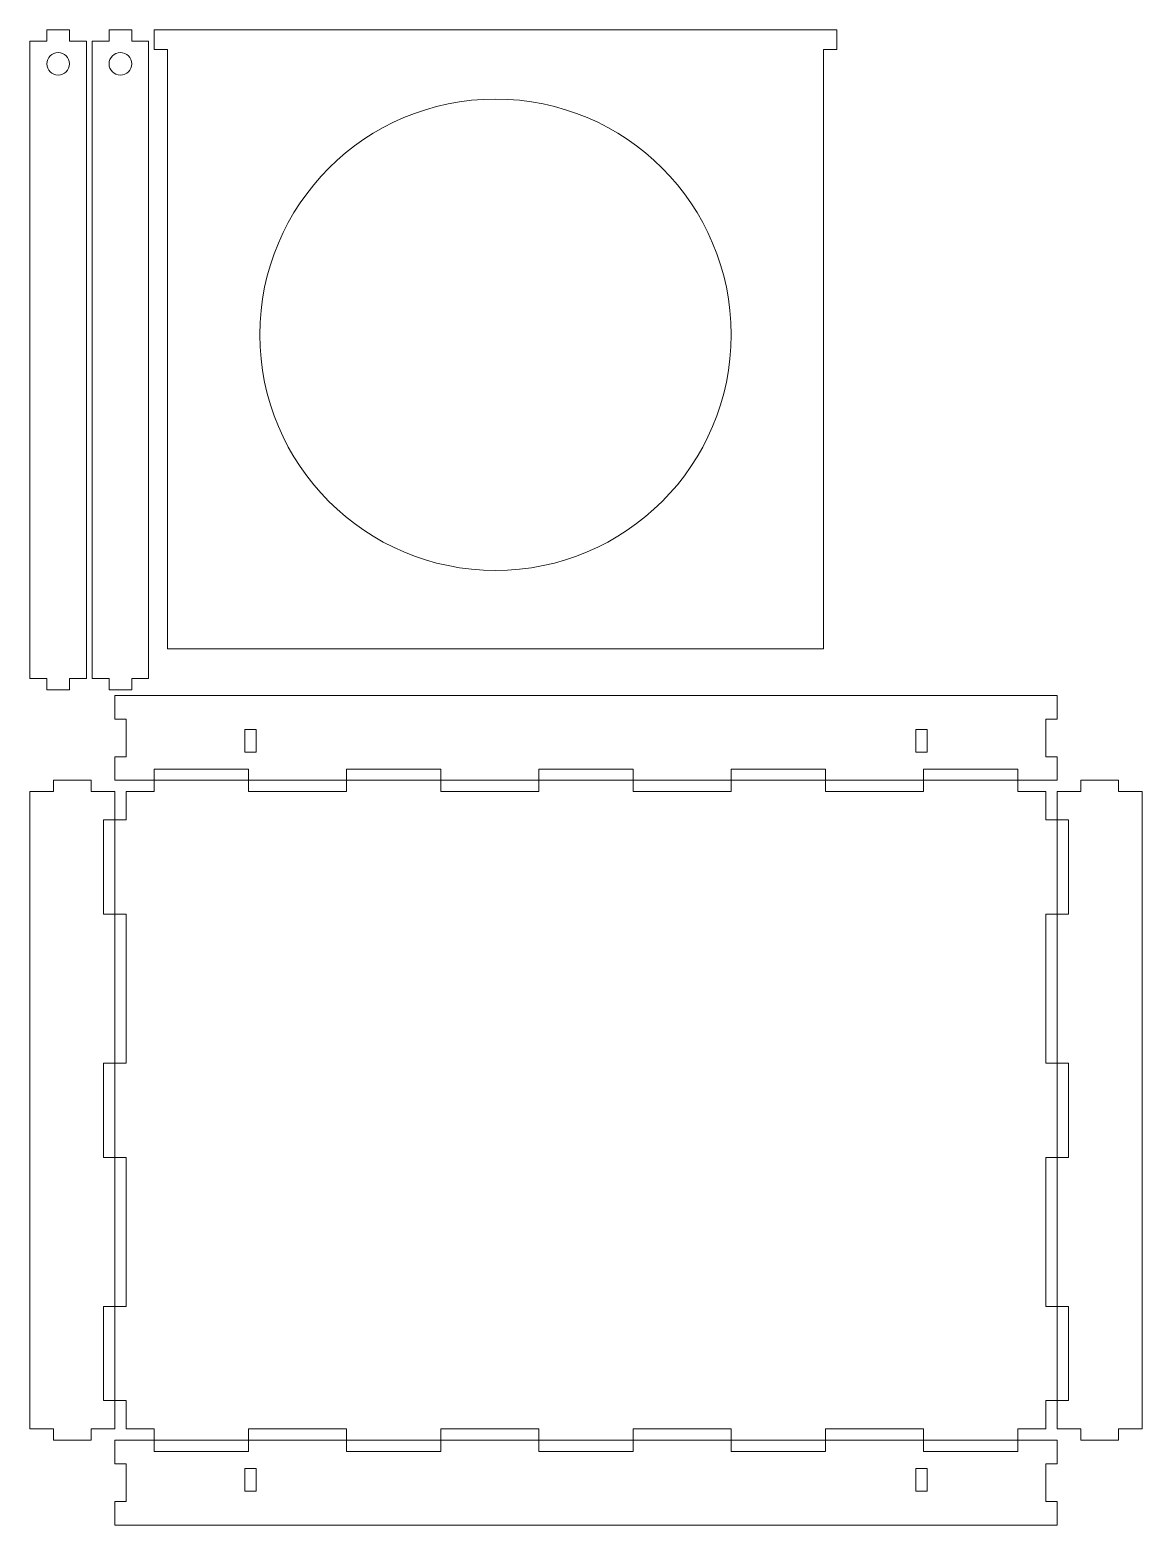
# Model space of a CAD drawing. Header units: millimetres. Extents: x -1241 to 1241, y -556 to 557.
# Drawn here: x 651 to 1241, y -473 to 320 of the extents above; entities that cross this region are included whole.
import ezdxf

# ---------------------------------------------------------------- set-up
doc = ezdxf.new("R2010")
doc.units = ezdxf.units.MM
doc.header["$MEASUREMENT"] = 0
doc.layers.add('Layer 1', color=7, linetype='Continuous')

msp = doc.modelspace()

# ---------------------------------------------------------------- linework, layer by layer
at = {"layer": 'Layer 1', "color": 230, "lineweight": 20}
for points, knots in [([(680.6813, 314.4464), (680.6813, 314.4464), (680.6813, -23.5536), (680.6813, -23.5536), (680.6813, -23.5536), (680.6813, -23.5536), (671.6813, -23.5536), (671.6813, -23.5536), (671.6813, -23.5536), (671.6813, -23.5536), (671.6813, -29.5536), (671.6813, -29.5536), (671.6813, -29.5536), (671.6813, -29.5536), (659.6813, -29.5536), (659.6813, -29.5536), (659.6813, -29.5536), (659.6813, -29.5536), (659.6813, -23.5536), (659.6813, -23.5536), (659.6813, -23.5536), (659.6813, -23.5536), (650.6813, -23.5536), (650.6813, -23.5536), (650.6813, -23.5536), (650.6813, -23.5536), (650.6813, 314.4464), (650.6813, 314.4464), (650.6813, 314.4464), (650.6813, 314.4464), (659.6813, 314.4464), (659.6813, 314.4464), (659.6813, 314.4464), (659.6813, 314.4464), (659.6813, 320.4464), (659.6813, 320.4464), (659.6813, 320.4464), (659.6813, 320.4464), (671.6813, 320.4464), (671.6813, 320.4464), (671.6813, 320.4464), (671.6813, 320.4464), (671.6813, 314.4464), (671.6813, 314.4464), (671.6813, 314.4464), (671.6813, 314.4464), (680.6813, 314.4464), (680.6813, 314.4464)], [0, 0, 0, 0, 0.07692308, 0.07692308, 0.07692308, 0.07692308, 0.15384615, 0.15384615, 0.15384615, 0.15384615, 0.23076923, 0.23076923, 0.23076923, 0.23076923, 0.30769231, 0.30769231, 0.30769231, 0.30769231, 0.38461538, 0.38461538, 0.38461538, 0.38461538, 0.46153846, 0.46153846, 0.46153846, 0.46153846, 0.53846154, 0.53846154, 0.53846154, 0.53846154, 0.61538462, 0.61538462, 0.61538462, 0.61538462, 0.69230769, 0.69230769, 0.69230769, 0.69230769, 0.76923077, 0.76923077, 0.76923077, 0.76923077, 0.84615385, 0.84615385, 0.84615385, 0.84615385, 1, 1, 1, 1]), ([(713.6813, 314.4464), (713.6813, 314.4464), (713.6813, -23.5536), (713.6813, -23.5536), (713.6813, -23.5536), (713.6813, -23.5536), (704.6813, -23.5536), (704.6813, -23.5536), (704.6813, -23.5536), (704.6813, -23.5536), (704.6813, -29.5536), (704.6813, -29.5536), (704.6813, -29.5536), (704.6813, -29.5536), (692.6813, -29.5536), (692.6813, -29.5536), (692.6813, -29.5536), (692.6813, -29.5536), (692.6813, -23.5536), (692.6813, -23.5536), (692.6813, -23.5536), (692.6813, -23.5536), (683.6813, -23.5536), (683.6813, -23.5536), (683.6813, -23.5536), (683.6813, -23.5536), (683.6813, 314.4464), (683.6813, 314.4464), (683.6813, 314.4464), (683.6813, 314.4464), (692.6813, 314.4464), (692.6813, 314.4464), (692.6813, 314.4464), (692.6813, 314.4464), (692.6813, 320.4464), (692.6813, 320.4464), (692.6813, 320.4464), (692.6813, 320.4464), (704.6813, 320.4464), (704.6813, 320.4464), (704.6813, 320.4464), (704.6813, 320.4464), (704.6813, 314.4464), (704.6813, 314.4464), (704.6813, 314.4464), (704.6813, 314.4464), (713.6813, 314.4464), (713.6813, 314.4464)], [0, 0, 0, 0, 0.07692308, 0.07692308, 0.07692308, 0.07692308, 0.15384615, 0.15384615, 0.15384615, 0.15384615, 0.23076923, 0.23076923, 0.23076923, 0.23076923, 0.30769231, 0.30769231, 0.30769231, 0.30769231, 0.38461538, 0.38461538, 0.38461538, 0.38461538, 0.46153846, 0.46153846, 0.46153846, 0.46153846, 0.53846154, 0.53846154, 0.53846154, 0.53846154, 0.61538462, 0.61538462, 0.61538462, 0.61538462, 0.69230769, 0.69230769, 0.69230769, 0.69230769, 0.76923077, 0.76923077, 0.76923077, 0.76923077, 0.84615385, 0.84615385, 0.84615385, 0.84615385, 1, 1, 1, 1]), ([(716.6813, 310.0541), (716.6813, 310.0541), (716.6813, 320.4464), (716.6813, 320.4464), (716.6813, 320.4464), (716.6813, 320.4464), (1078.6813, 320.4464), (1078.6813, 320.4464), (1078.6813, 320.4464), (1078.6813, 320.4464), (1078.6813, 310.0541), (1078.6813, 310.0541), (1078.6813, 310.0541), (1078.6813, 310.0541), (1071.6813, 310.0541), (1071.6813, 310.0541), (1071.6813, 310.0541), (1071.6813, 310.0541), (1071.6813, -7.7498), (1071.6813, -7.7498), (1071.6813, -7.7498), (1071.6813, -7.7498), (723.6813, -7.7498), (723.6813, -7.7498), (723.6813, -7.7498), (723.6813, -7.7498), (723.6813, 310.0541), (723.6813, 310.0541), (723.6813, 310.0541), (723.6813, 310.0541), (716.6813, 310.0541), (716.6813, 310.0541)], [0, 0, 0, 0, 0.11111111, 0.11111111, 0.11111111, 0.11111111, 0.22222222, 0.22222222, 0.22222222, 0.22222222, 0.33333333, 0.33333333, 0.33333333, 0.33333333, 0.44444444, 0.44444444, 0.44444444, 0.44444444, 0.55555556, 0.55555556, 0.55555556, 0.55555556, 0.66666667, 0.66666667, 0.66666667, 0.66666667, 0.77777778, 0.77777778, 0.77777778, 0.77777778, 1, 1, 1, 1]), ([(659.6813, 302.4464), (659.6813, 299.1327), (662.3676, 296.4464), (665.6813, 296.4464), (665.6813, 296.4464), (668.995, 296.4464), (671.6813, 299.1327), (671.6813, 302.4464), (671.6813, 302.4464), (671.6813, 305.7601), (668.995, 308.4464), (665.6813, 308.4464), (665.6813, 308.4464), (662.3676, 308.4464), (659.6813, 305.7601), (659.6813, 302.4464)], [0, 0, 0, 0, 0.2, 0.2, 0.2, 0.2, 0.4, 0.4, 0.4, 0.4, 0.6, 0.6, 0.6, 0.6, 1, 1, 1, 1]), ([(692.6813, 302.4464), (692.6813, 299.1327), (695.3676, 296.4464), (698.6813, 296.4464), (698.6813, 296.4464), (701.995, 296.4464), (704.6813, 299.1327), (704.6813, 302.4464), (704.6813, 302.4464), (704.6813, 305.7601), (701.995, 308.4464), (698.6813, 308.4464), (698.6813, 308.4464), (695.3676, 308.4464), (692.6813, 305.7601), (692.6813, 302.4464)], [0, 0, 0, 0, 0.2, 0.2, 0.2, 0.2, 0.4, 0.4, 0.4, 0.4, 0.6, 0.6, 0.6, 0.6, 1, 1, 1, 1]), ([(1022.6813, 158.7599), (1022.6811, 227.7954), (966.7167, 283.7596), (897.6811, 283.7596), (897.6811, 283.7596), (828.6456, 283.7595), (772.6813, 227.7951), (772.6813, 158.7589), (772.6813, 158.7589), (772.6817, 89.7234), (828.6463, 33.7593), (897.6818, 33.7596), (897.6818, 33.7596), (966.7173, 33.7598), (1022.6815, 89.7244), (1022.6813, 158.7599)], [0, 0, 0, 0, 0.2, 0.2, 0.2, 0.2, 0.4, 0.4, 0.4, 0.4, 0.6, 0.6, 0.6, 0.6, 1, 1, 1, 1]), ([(970.6813, -71.5536), (970.6813, -71.5536), (920.6813, -71.5536), (920.6813, -71.5536), (920.6813, -71.5536), (920.6813, -71.5536), (920.6813, -77.5536), (920.6813, -77.5536), (920.6813, -77.5536), (920.6813, -77.5536), (868.6813, -77.5536), (868.6813, -77.5536), (868.6813, -77.5536), (868.6813, -77.5536), (868.6813, -71.5536), (868.6813, -71.5536), (868.6813, -71.5536), (868.6813, -71.5536), (818.6813, -71.5536), (818.6813, -71.5536), (818.6813, -71.5536), (818.6813, -71.5536), (818.6813, -77.5536), (818.6813, -77.5536), (818.6813, -77.5536), (818.6813, -77.5536), (766.6813, -77.5536), (766.6813, -77.5536), (766.6813, -77.5536), (766.6813, -77.5536), (766.6813, -71.5536), (766.6813, -71.5536), (766.6813, -71.5536), (766.6813, -71.5536), (716.6813, -71.5536), (716.6813, -71.5536), (716.6813, -71.5536), (716.6813, -71.5536), (716.6813, -77.5536), (716.6813, -77.5536), (716.6813, -77.5536), (716.6813, -77.5536), (695.6813, -77.5536), (695.6813, -77.5536), (695.6813, -77.5536), (695.6813, -77.5536), (695.6813, -65.0536), (695.6813, -65.0536), (695.6813, -65.0536), (695.6813, -65.0536), (701.6813, -65.0536), (701.6813, -65.0536), (701.6813, -65.0536), (701.6813, -65.0536), (701.6813, -45.0536), (701.6813, -45.0536), (701.6813, -45.0536), (701.6813, -45.0536), (695.6813, -45.0536), (695.6813, -45.0536), (695.6813, -45.0536), (695.6813, -45.0536), (695.6813, -32.5536), (695.6813, -32.5536), (695.6813, -32.5536), (695.6813, -32.5536), (1195.6813, -32.5536), (1195.6813, -32.5536), (1195.6813, -32.5536), (1195.6813, -32.5536), (1195.6813, -45.0536), (1195.6813, -45.0536), (1195.6813, -45.0536), (1195.6813, -45.0536), (1189.6813, -45.0536), (1189.6813, -45.0536), (1189.6813, -45.0536), (1189.6813, -45.0536), (1189.6813, -65.0536), (1189.6813, -65.0536), (1189.6813, -65.0536), (1189.6813, -65.0536), (1195.6813, -65.0536), (1195.6813, -65.0536), (1195.6813, -65.0536), (1195.6813, -65.0536), (1195.6813, -77.5536), (1195.6813, -77.5536), (1195.6813, -77.5536), (1195.6813, -77.5536), (1174.6813, -77.5536), (1174.6813, -77.5536), (1174.6813, -77.5536), (1174.6813, -77.5536), (1174.6813, -71.5536), (1174.6813, -71.5536), (1174.6813, -71.5536), (1174.6813, -71.5536), (1124.6813, -71.5536), (1124.6813, -71.5536), (1124.6813, -71.5536), (1124.6813, -71.5536), (1124.6813, -77.5536), (1124.6813, -77.5536), (1124.6813, -77.5536), (1124.6813, -77.5536), (1072.6813, -77.5536), (1072.6813, -77.5536), (1072.6813, -77.5536), (1072.6813, -77.5536), (1072.6813, -71.5536), (1072.6813, -71.5536), (1072.6813, -71.5536), (1072.6813, -71.5536), (1022.6813, -71.5536), (1022.6813, -71.5536), (1022.6813, -71.5536), (1022.6813, -71.5536), (1022.6813, -77.5536), (1022.6813, -77.5536), (1022.6813, -77.5536), (1022.6813, -77.5536), (970.6813, -77.5536), (970.6813, -77.5536), (970.6813, -77.5536), (970.6813, -77.5536), (970.6813, -71.5536), (970.6813, -71.5536)], [0, 0, 0, 0, 0.03030303, 0.03030303, 0.03030303, 0.03030303, 0.06060606, 0.06060606, 0.06060606, 0.06060606, 0.09090909, 0.09090909, 0.09090909, 0.09090909, 0.12121212, 0.12121212, 0.12121212, 0.12121212, 0.15151515, 0.15151515, 0.15151515, 0.15151515, 0.18181818, 0.18181818, 0.18181818, 0.18181818, 0.21212121, 0.21212121, 0.21212121, 0.21212121, 0.24242424, 0.24242424, 0.24242424, 0.24242424, 0.27272727, 0.27272727, 0.27272727, 0.27272727, 0.3030303, 0.3030303, 0.3030303, 0.3030303, 0.33333333, 0.33333333, 0.33333333, 0.33333333, 0.36363636, 0.36363636, 0.36363636, 0.36363636, 0.39393939, 0.39393939, 0.39393939, 0.39393939, 0.42424242, 0.42424242, 0.42424242, 0.42424242, 0.45454545, 0.45454545, 0.45454545, 0.45454545, 0.48484848, 0.48484848, 0.48484848, 0.48484848, 0.51515152, 0.51515152, 0.51515152, 0.51515152, 0.54545455, 0.54545455, 0.54545455, 0.54545455, 0.57575758, 0.57575758, 0.57575758, 0.57575758, 0.60606061, 0.60606061, 0.60606061, 0.60606061, 0.63636364, 0.63636364, 0.63636364, 0.63636364, 0.66666667, 0.66666667, 0.66666667, 0.66666667, 0.6969697, 0.6969697, 0.6969697, 0.6969697, 0.72727273, 0.72727273, 0.72727273, 0.72727273, 0.75757576, 0.75757576, 0.75757576, 0.75757576, 0.78787879, 0.78787879, 0.78787879, 0.78787879, 0.81818182, 0.81818182, 0.81818182, 0.81818182, 0.84848485, 0.84848485, 0.84848485, 0.84848485, 0.87878788, 0.87878788, 0.87878788, 0.87878788, 0.90909091, 0.90909091, 0.90909091, 0.90909091, 0.93939394, 0.93939394, 0.93939394, 0.93939394, 1, 1, 1, 1]), ([(770.6813, -62.5536), (770.6813, -62.5536), (770.6813, -50.5536), (770.6813, -50.5536), (770.6813, -50.5536), (770.6813, -50.5536), (764.6813, -50.5536), (764.6813, -50.5536), (764.6813, -50.5536), (764.6813, -50.5536), (764.6813, -62.5536), (764.6813, -62.5536), (764.6813, -62.5536), (764.6813, -62.5536), (770.6813, -62.5536), (770.6813, -62.5536)], [0, 0, 0, 0, 0.2, 0.2, 0.2, 0.2, 0.4, 0.4, 0.4, 0.4, 0.6, 0.6, 0.6, 0.6, 1, 1, 1, 1]), ([(1120.6813, -50.5536), (1120.6813, -50.5536), (1120.6813, -62.5536), (1120.6813, -62.5536), (1120.6813, -62.5536), (1120.6813, -62.5536), (1126.6813, -62.5536), (1126.6813, -62.5536), (1126.6813, -62.5536), (1126.6813, -62.5536), (1126.6813, -50.5536), (1126.6813, -50.5536), (1126.6813, -50.5536), (1126.6813, -50.5536), (1120.6813, -50.5536), (1120.6813, -50.5536)], [0, 0, 0, 0, 0.2, 0.2, 0.2, 0.2, 0.4, 0.4, 0.4, 0.4, 0.6, 0.6, 0.6, 0.6, 1, 1, 1, 1]), ([(695.6813, -277.5536), (695.6813, -277.5536), (695.6813, -356.5536), (695.6813, -356.5536), (695.6813, -356.5536), (695.6813, -356.5536), (689.6813, -356.5536), (689.6813, -356.5536), (689.6813, -356.5536), (689.6813, -356.5536), (689.6813, -406.5536), (689.6813, -406.5536), (689.6813, -406.5536), (689.6813, -406.5536), (695.6813, -406.5536), (695.6813, -406.5536), (695.6813, -406.5536), (695.6813, -406.5536), (695.6813, -421.5536), (695.6813, -421.5536), (695.6813, -421.5536), (695.6813, -421.5536), (683.1813, -421.5536), (683.1813, -421.5536), (683.1813, -421.5536), (683.1813, -421.5536), (683.1813, -427.5536), (683.1813, -427.5536), (683.1813, -427.5536), (683.1813, -427.5536), (663.1813, -427.5536), (663.1813, -427.5536), (663.1813, -427.5536), (663.1813, -427.5536), (663.1813, -421.5536), (663.1813, -421.5536), (663.1813, -421.5536), (663.1813, -421.5536), (650.6813, -421.5536), (650.6813, -421.5536), (650.6813, -421.5536), (650.6813, -421.5536), (650.6813, -83.5536), (650.6813, -83.5536), (650.6813, -83.5536), (650.6813, -83.5536), (663.1813, -83.5536), (663.1813, -83.5536), (663.1813, -83.5536), (663.1813, -83.5536), (663.1813, -77.5536), (663.1813, -77.5536), (663.1813, -77.5536), (663.1813, -77.5536), (683.1813, -77.5536), (683.1813, -77.5536), (683.1813, -77.5536), (683.1813, -77.5536), (683.1813, -83.5536), (683.1813, -83.5536), (683.1813, -83.5536), (683.1813, -83.5536), (695.6813, -83.5536), (695.6813, -83.5536), (695.6813, -83.5536), (695.6813, -83.5536), (695.6813, -98.5536), (695.6813, -98.5536), (695.6813, -98.5536), (695.6813, -98.5536), (689.6813, -98.5536), (689.6813, -98.5536), (689.6813, -98.5536), (689.6813, -98.5536), (689.6813, -148.5536), (689.6813, -148.5536), (689.6813, -148.5536), (689.6813, -148.5536), (695.6813, -148.5536), (695.6813, -148.5536), (695.6813, -148.5536), (695.6813, -148.5536), (695.6813, -227.5536), (695.6813, -227.5536), (695.6813, -227.5536), (695.6813, -227.5536), (689.6813, -227.5536), (689.6813, -227.5536), (689.6813, -227.5536), (689.6813, -227.5536), (689.6813, -277.5536), (689.6813, -277.5536), (689.6813, -277.5536), (689.6813, -277.5536), (695.6813, -277.5536), (695.6813, -277.5536)], [0, 0, 0, 0, 0.04, 0.04, 0.04, 0.04, 0.08, 0.08, 0.08, 0.08, 0.12, 0.12, 0.12, 0.12, 0.16, 0.16, 0.16, 0.16, 0.2, 0.2, 0.2, 0.2, 0.24, 0.24, 0.24, 0.24, 0.28, 0.28, 0.28, 0.28, 0.32, 0.32, 0.32, 0.32, 0.36, 0.36, 0.36, 0.36, 0.4, 0.4, 0.4, 0.4, 0.44, 0.44, 0.44, 0.44, 0.48, 0.48, 0.48, 0.48, 0.52, 0.52, 0.52, 0.52, 0.56, 0.56, 0.56, 0.56, 0.6, 0.6, 0.6, 0.6, 0.64, 0.64, 0.64, 0.64, 0.68, 0.68, 0.68, 0.68, 0.72, 0.72, 0.72, 0.72, 0.76, 0.76, 0.76, 0.76, 0.8, 0.8, 0.8, 0.8, 0.84, 0.84, 0.84, 0.84, 0.88, 0.88, 0.88, 0.88, 0.92, 0.92, 0.92, 0.92, 1, 1, 1, 1]), ([(970.6813, -77.5536), (970.6813, -77.5536), (920.6813, -77.5536), (920.6813, -77.5536), (920.6813, -77.5536), (920.6813, -77.5536), (920.6813, -83.5536), (920.6813, -83.5536), (920.6813, -83.5536), (920.6813, -83.5536), (868.6813, -83.5536), (868.6813, -83.5536), (868.6813, -83.5536), (868.6813, -83.5536), (868.6813, -77.5536), (868.6813, -77.5536), (868.6813, -77.5536), (868.6813, -77.5536), (818.6813, -77.5536), (818.6813, -77.5536), (818.6813, -77.5536), (818.6813, -77.5536), (818.6813, -83.5536), (818.6813, -83.5536), (818.6813, -83.5536), (818.6813, -83.5536), (766.6813, -83.5536), (766.6813, -83.5536), (766.6813, -83.5536), (766.6813, -83.5536), (766.6813, -77.5536), (766.6813, -77.5536), (766.6813, -77.5536), (766.6813, -77.5536), (716.6813, -77.5536), (716.6813, -77.5536), (716.6813, -77.5536), (716.6813, -77.5536), (716.6813, -83.5536), (716.6813, -83.5536), (716.6813, -83.5536), (716.6813, -83.5536), (701.6813, -83.5536), (701.6813, -83.5536), (701.6813, -83.5536), (701.6813, -83.5536), (701.6813, -98.5536), (701.6813, -98.5536), (701.6813, -98.5536), (701.6813, -98.5536), (695.6813, -98.5536), (695.6813, -98.5536), (695.6813, -98.5536), (695.6813, -98.5536), (695.6813, -148.5536), (695.6813, -148.5536), (695.6813, -148.5536), (695.6813, -148.5536), (701.6813, -148.5536), (701.6813, -148.5536), (701.6813, -148.5536), (701.6813, -148.5536), (701.6813, -227.5536), (701.6813, -227.5536), (701.6813, -227.5536), (701.6813, -227.5536), (695.6813, -227.5536), (695.6813, -227.5536), (695.6813, -227.5536), (695.6813, -227.5536), (695.6813, -277.5536), (695.6813, -277.5536), (695.6813, -277.5536), (695.6813, -277.5536), (701.6813, -277.5536), (701.6813, -277.5536), (701.6813, -277.5536), (701.6813, -277.5536), (701.6813, -356.5536), (701.6813, -356.5536), (701.6813, -356.5536), (701.6813, -356.5536), (695.6813, -356.5536), (695.6813, -356.5536), (695.6813, -356.5536), (695.6813, -356.5536), (695.6813, -406.5536), (695.6813, -406.5536), (695.6813, -406.5536), (695.6813, -406.5536), (701.6813, -406.5536), (701.6813, -406.5536), (701.6813, -406.5536), (701.6813, -406.5536), (701.6813, -421.5536), (701.6813, -421.5536), (701.6813, -421.5536), (701.6813, -421.5536), (716.6813, -421.5536), (716.6813, -421.5536), (716.6813, -421.5536), (716.6813, -421.5536), (716.6813, -427.5536), (716.6813, -427.5536), (716.6813, -427.5536), (716.6813, -427.5536), (766.6813, -427.5536), (766.6813, -427.5536), (766.6813, -427.5536), (766.6813, -427.5536), (766.6813, -421.5536), (766.6813, -421.5536), (766.6813, -421.5536), (766.6813, -421.5536), (818.6813, -421.5536), (818.6813, -421.5536), (818.6813, -421.5536), (818.6813, -421.5536), (818.6813, -427.5536), (818.6813, -427.5536), (818.6813, -427.5536), (818.6813, -427.5536), (868.6813, -427.5536), (868.6813, -427.5536), (868.6813, -427.5536), (868.6813, -427.5536), (868.6813, -421.5536), (868.6813, -421.5536), (868.6813, -421.5536), (868.6813, -421.5536), (920.6813, -421.5536), (920.6813, -421.5536), (920.6813, -421.5536), (920.6813, -421.5536), (920.6813, -427.5536), (920.6813, -427.5536), (920.6813, -427.5536), (920.6813, -427.5536), (970.6813, -427.5536), (970.6813, -427.5536), (970.6813, -427.5536), (970.6813, -427.5536), (970.6813, -421.5536), (970.6813, -421.5536), (970.6813, -421.5536), (970.6813, -421.5536), (1022.6813, -421.5536), (1022.6813, -421.5536), (1022.6813, -421.5536), (1022.6813, -421.5536), (1022.6813, -427.5536), (1022.6813, -427.5536), (1022.6813, -427.5536), (1022.6813, -427.5536), (1072.6813, -427.5536), (1072.6813, -427.5536), (1072.6813, -427.5536), (1072.6813, -427.5536), (1072.6813, -421.5536), (1072.6813, -421.5536), (1072.6813, -421.5536), (1072.6813, -421.5536), (1124.6813, -421.5536), (1124.6813, -421.5536), (1124.6813, -421.5536), (1124.6813, -421.5536), (1124.6813, -427.5536), (1124.6813, -427.5536), (1124.6813, -427.5536), (1124.6813, -427.5536), (1174.6813, -427.5536), (1174.6813, -427.5536), (1174.6813, -427.5536), (1174.6813, -427.5536), (1174.6813, -421.5536), (1174.6813, -421.5536), (1174.6813, -421.5536), (1174.6813, -421.5536), (1189.6813, -421.5536), (1189.6813, -421.5536), (1189.6813, -421.5536), (1189.6813, -421.5536), (1189.6813, -406.5536), (1189.6813, -406.5536), (1189.6813, -406.5536), (1189.6813, -406.5536), (1195.6813, -406.5536), (1195.6813, -406.5536), (1195.6813, -406.5536), (1195.6813, -406.5536), (1195.6813, -356.5536), (1195.6813, -356.5536), (1195.6813, -356.5536), (1195.6813, -356.5536), (1189.6813, -356.5536), (1189.6813, -356.5536), (1189.6813, -356.5536), (1189.6813, -356.5536), (1189.6813, -277.5536), (1189.6813, -277.5536), (1189.6813, -277.5536), (1189.6813, -277.5536), (1195.6813, -277.5536), (1195.6813, -277.5536), (1195.6813, -277.5536), (1195.6813, -277.5536), (1195.6813, -227.5536), (1195.6813, -227.5536), (1195.6813, -227.5536), (1195.6813, -227.5536), (1189.6813, -227.5536), (1189.6813, -227.5536), (1189.6813, -227.5536), (1189.6813, -227.5536), (1189.6813, -148.5536), (1189.6813, -148.5536), (1189.6813, -148.5536), (1189.6813, -148.5536), (1195.6813, -148.5536), (1195.6813, -148.5536), (1195.6813, -148.5536), (1195.6813, -148.5536), (1195.6813, -98.5536), (1195.6813, -98.5536), (1195.6813, -98.5536), (1195.6813, -98.5536), (1189.6813, -98.5536), (1189.6813, -98.5536), (1189.6813, -98.5536), (1189.6813, -98.5536), (1189.6813, -83.5536), (1189.6813, -83.5536), (1189.6813, -83.5536), (1189.6813, -83.5536), (1174.6813, -83.5536), (1174.6813, -83.5536), (1174.6813, -83.5536), (1174.6813, -83.5536), (1174.6813, -77.5536), (1174.6813, -77.5536), (1174.6813, -77.5536), (1174.6813, -77.5536), (1124.6813, -77.5536), (1124.6813, -77.5536), (1124.6813, -77.5536), (1124.6813, -77.5536), (1124.6813, -83.5536), (1124.6813, -83.5536), (1124.6813, -83.5536), (1124.6813, -83.5536), (1072.6813, -83.5536), (1072.6813, -83.5536), (1072.6813, -83.5536), (1072.6813, -83.5536), (1072.6813, -77.5536), (1072.6813, -77.5536), (1072.6813, -77.5536), (1072.6813, -77.5536), (1022.6813, -77.5536), (1022.6813, -77.5536), (1022.6813, -77.5536), (1022.6813, -77.5536), (1022.6813, -83.5536), (1022.6813, -83.5536), (1022.6813, -83.5536), (1022.6813, -83.5536), (970.6813, -83.5536), (970.6813, -83.5536), (970.6813, -83.5536), (970.6813, -83.5536), (970.6813, -77.5536), (970.6813, -77.5536)], [0, 0, 0, 0, 0.01449275, 0.01449275, 0.01449275, 0.01449275, 0.02898551, 0.02898551, 0.02898551, 0.02898551, 0.04347826, 0.04347826, 0.04347826, 0.04347826, 0.05797101, 0.05797101, 0.05797101, 0.05797101, 0.07246377, 0.07246377, 0.07246377, 0.07246377, 0.08695652, 0.08695652, 0.08695652, 0.08695652, 0.10144928, 0.10144928, 0.10144928, 0.10144928, 0.11594203, 0.11594203, 0.11594203, 0.11594203, 0.13043478, 0.13043478, 0.13043478, 0.13043478, 0.14492754, 0.14492754, 0.14492754, 0.14492754, 0.15942029, 0.15942029, 0.15942029, 0.15942029, 0.17391304, 0.17391304, 0.17391304, 0.17391304, 0.1884058, 0.1884058, 0.1884058, 0.1884058, 0.20289855, 0.20289855, 0.20289855, 0.20289855, 0.2173913, 0.2173913, 0.2173913, 0.2173913, 0.23188406, 0.23188406, 0.23188406, 0.23188406, 0.24637681, 0.24637681, 0.24637681, 0.24637681, 0.26086957, 0.26086957, 0.26086957, 0.26086957, 0.27536232, 0.27536232, 0.27536232, 0.27536232, 0.28985507, 0.28985507, 0.28985507, 0.28985507, 0.30434783, 0.30434783, 0.30434783, 0.30434783, 0.31884058, 0.31884058, 0.31884058, 0.31884058, 0.33333333, 0.33333333, 0.33333333, 0.33333333, 0.34782609, 0.34782609, 0.34782609, 0.34782609, 0.36231884, 0.36231884, 0.36231884, 0.36231884, 0.37681159, 0.37681159, 0.37681159, 0.37681159, 0.39130435, 0.39130435, 0.39130435, 0.39130435, 0.4057971, 0.4057971, 0.4057971, 0.4057971, 0.42028986, 0.42028986, 0.42028986, 0.42028986, 0.43478261, 0.43478261, 0.43478261, 0.43478261, 0.44927536, 0.44927536, 0.44927536, 0.44927536, 0.46376812, 0.46376812, 0.46376812, 0.46376812, 0.47826087, 0.47826087, 0.47826087, 0.47826087, 0.49275362, 0.49275362, 0.49275362, 0.49275362, 0.50724638, 0.50724638, 0.50724638, 0.50724638, 0.52173913, 0.52173913, 0.52173913, 0.52173913, 0.53623188, 0.53623188, 0.53623188, 0.53623188, 0.55072464, 0.55072464, 0.55072464, 0.55072464, 0.56521739, 0.56521739, 0.56521739, 0.56521739, 0.57971014, 0.57971014, 0.57971014, 0.57971014, 0.5942029, 0.5942029, 0.5942029, 0.5942029, 0.60869565, 0.60869565, 0.60869565, 0.60869565, 0.62318841, 0.62318841, 0.62318841, 0.62318841, 0.63768116, 0.63768116, 0.63768116, 0.63768116, 0.65217391, 0.65217391, 0.65217391, 0.65217391, 0.66666667, 0.66666667, 0.66666667, 0.66666667, 0.68115942, 0.68115942, 0.68115942, 0.68115942, 0.69565217, 0.69565217, 0.69565217, 0.69565217, 0.71014493, 0.71014493, 0.71014493, 0.71014493, 0.72463768, 0.72463768, 0.72463768, 0.72463768, 0.73913043, 0.73913043, 0.73913043, 0.73913043, 0.75362319, 0.75362319, 0.75362319, 0.75362319, 0.76811594, 0.76811594, 0.76811594, 0.76811594, 0.7826087, 0.7826087, 0.7826087, 0.7826087, 0.79710145, 0.79710145, 0.79710145, 0.79710145, 0.8115942, 0.8115942, 0.8115942, 0.8115942, 0.82608696, 0.82608696, 0.82608696, 0.82608696, 0.84057971, 0.84057971, 0.84057971, 0.84057971, 0.85507246, 0.85507246, 0.85507246, 0.85507246, 0.86956522, 0.86956522, 0.86956522, 0.86956522, 0.88405797, 0.88405797, 0.88405797, 0.88405797, 0.89855072, 0.89855072, 0.89855072, 0.89855072, 0.91304348, 0.91304348, 0.91304348, 0.91304348, 0.92753623, 0.92753623, 0.92753623, 0.92753623, 0.94202899, 0.94202899, 0.94202899, 0.94202899, 0.95652174, 0.95652174, 0.95652174, 0.95652174, 0.97101449, 0.97101449, 0.97101449, 0.97101449, 1, 1, 1, 1]), ([(1195.6813, -277.5536), (1195.6813, -277.5536), (1195.6813, -356.5536), (1195.6813, -356.5536), (1195.6813, -356.5536), (1195.6813, -356.5536), (1201.6813, -356.5536), (1201.6813, -356.5536), (1201.6813, -356.5536), (1201.6813, -356.5536), (1201.6813, -406.5536), (1201.6813, -406.5536), (1201.6813, -406.5536), (1201.6813, -406.5536), (1195.6813, -406.5536), (1195.6813, -406.5536), (1195.6813, -406.5536), (1195.6813, -406.5536), (1195.6813, -421.5536), (1195.6813, -421.5536), (1195.6813, -421.5536), (1195.6813, -421.5536), (1208.1813, -421.5536), (1208.1813, -421.5536), (1208.1813, -421.5536), (1208.1813, -421.5536), (1208.1813, -427.5536), (1208.1813, -427.5536), (1208.1813, -427.5536), (1208.1813, -427.5536), (1228.1813, -427.5536), (1228.1813, -427.5536), (1228.1813, -427.5536), (1228.1813, -427.5536), (1228.1813, -421.5536), (1228.1813, -421.5536), (1228.1813, -421.5536), (1228.1813, -421.5536), (1240.6813, -421.5536), (1240.6813, -421.5536), (1240.6813, -421.5536), (1240.6813, -421.5536), (1240.6813, -83.5536), (1240.6813, -83.5536), (1240.6813, -83.5536), (1240.6813, -83.5536), (1228.1813, -83.5536), (1228.1813, -83.5536), (1228.1813, -83.5536), (1228.1813, -83.5536), (1228.1813, -77.5536), (1228.1813, -77.5536), (1228.1813, -77.5536), (1228.1813, -77.5536), (1208.1813, -77.5536), (1208.1813, -77.5536), (1208.1813, -77.5536), (1208.1813, -77.5536), (1208.1813, -83.5536), (1208.1813, -83.5536), (1208.1813, -83.5536), (1208.1813, -83.5536), (1195.6813, -83.5536), (1195.6813, -83.5536), (1195.6813, -83.5536), (1195.6813, -83.5536), (1195.6813, -98.5536), (1195.6813, -98.5536), (1195.6813, -98.5536), (1195.6813, -98.5536), (1201.6813, -98.5536), (1201.6813, -98.5536), (1201.6813, -98.5536), (1201.6813, -98.5536), (1201.6813, -148.5536), (1201.6813, -148.5536), (1201.6813, -148.5536), (1201.6813, -148.5536), (1195.6813, -148.5536), (1195.6813, -148.5536), (1195.6813, -148.5536), (1195.6813, -148.5536), (1195.6813, -227.5536), (1195.6813, -227.5536), (1195.6813, -227.5536), (1195.6813, -227.5536), (1201.6813, -227.5536), (1201.6813, -227.5536), (1201.6813, -227.5536), (1201.6813, -227.5536), (1201.6813, -277.5536), (1201.6813, -277.5536), (1201.6813, -277.5536), (1201.6813, -277.5536), (1195.6813, -277.5536), (1195.6813, -277.5536)], [0, 0, 0, 0, 0.04, 0.04, 0.04, 0.04, 0.08, 0.08, 0.08, 0.08, 0.12, 0.12, 0.12, 0.12, 0.16, 0.16, 0.16, 0.16, 0.2, 0.2, 0.2, 0.2, 0.24, 0.24, 0.24, 0.24, 0.28, 0.28, 0.28, 0.28, 0.32, 0.32, 0.32, 0.32, 0.36, 0.36, 0.36, 0.36, 0.4, 0.4, 0.4, 0.4, 0.44, 0.44, 0.44, 0.44, 0.48, 0.48, 0.48, 0.48, 0.52, 0.52, 0.52, 0.52, 0.56, 0.56, 0.56, 0.56, 0.6, 0.6, 0.6, 0.6, 0.64, 0.64, 0.64, 0.64, 0.68, 0.68, 0.68, 0.68, 0.72, 0.72, 0.72, 0.72, 0.76, 0.76, 0.76, 0.76, 0.8, 0.8, 0.8, 0.8, 0.84, 0.84, 0.84, 0.84, 0.88, 0.88, 0.88, 0.88, 0.92, 0.92, 0.92, 0.92, 1, 1, 1, 1]), ([(970.6813, -433.5536), (970.6813, -433.5536), (920.6813, -433.5536), (920.6813, -433.5536), (920.6813, -433.5536), (920.6813, -433.5536), (920.6813, -427.5536), (920.6813, -427.5536), (920.6813, -427.5536), (920.6813, -427.5536), (868.6813, -427.5536), (868.6813, -427.5536), (868.6813, -427.5536), (868.6813, -427.5536), (868.6813, -433.5536), (868.6813, -433.5536), (868.6813, -433.5536), (868.6813, -433.5536), (818.6813, -433.5536), (818.6813, -433.5536), (818.6813, -433.5536), (818.6813, -433.5536), (818.6813, -427.5536), (818.6813, -427.5536), (818.6813, -427.5536), (818.6813, -427.5536), (766.6813, -427.5536), (766.6813, -427.5536), (766.6813, -427.5536), (766.6813, -427.5536), (766.6813, -433.5536), (766.6813, -433.5536), (766.6813, -433.5536), (766.6813, -433.5536), (716.6813, -433.5536), (716.6813, -433.5536), (716.6813, -433.5536), (716.6813, -433.5536), (716.6813, -427.5536), (716.6813, -427.5536), (716.6813, -427.5536), (716.6813, -427.5536), (695.6813, -427.5536), (695.6813, -427.5536), (695.6813, -427.5536), (695.6813, -427.5536), (695.6813, -440.0536), (695.6813, -440.0536), (695.6813, -440.0536), (695.6813, -440.0536), (701.6813, -440.0536), (701.6813, -440.0536), (701.6813, -440.0536), (701.6813, -440.0536), (701.6813, -460.0536), (701.6813, -460.0536), (701.6813, -460.0536), (701.6813, -460.0536), (695.6813, -460.0536), (695.6813, -460.0536), (695.6813, -460.0536), (695.6813, -460.0536), (695.6813, -472.5536), (695.6813, -472.5536), (695.6813, -472.5536), (695.6813, -472.5536), (1195.6813, -472.5536), (1195.6813, -472.5536), (1195.6813, -472.5536), (1195.6813, -472.5536), (1195.6813, -460.0536), (1195.6813, -460.0536), (1195.6813, -460.0536), (1195.6813, -460.0536), (1189.6813, -460.0536), (1189.6813, -460.0536), (1189.6813, -460.0536), (1189.6813, -460.0536), (1189.6813, -440.0536), (1189.6813, -440.0536), (1189.6813, -440.0536), (1189.6813, -440.0536), (1195.6813, -440.0536), (1195.6813, -440.0536), (1195.6813, -440.0536), (1195.6813, -440.0536), (1195.6813, -427.5536), (1195.6813, -427.5536), (1195.6813, -427.5536), (1195.6813, -427.5536), (1174.6813, -427.5536), (1174.6813, -427.5536), (1174.6813, -427.5536), (1174.6813, -427.5536), (1174.6813, -433.5536), (1174.6813, -433.5536), (1174.6813, -433.5536), (1174.6813, -433.5536), (1124.6813, -433.5536), (1124.6813, -433.5536), (1124.6813, -433.5536), (1124.6813, -433.5536), (1124.6813, -427.5536), (1124.6813, -427.5536), (1124.6813, -427.5536), (1124.6813, -427.5536), (1072.6813, -427.5536), (1072.6813, -427.5536), (1072.6813, -427.5536), (1072.6813, -427.5536), (1072.6813, -433.5536), (1072.6813, -433.5536), (1072.6813, -433.5536), (1072.6813, -433.5536), (1022.6813, -433.5536), (1022.6813, -433.5536), (1022.6813, -433.5536), (1022.6813, -433.5536), (1022.6813, -427.5536), (1022.6813, -427.5536), (1022.6813, -427.5536), (1022.6813, -427.5536), (970.6813, -427.5536), (970.6813, -427.5536), (970.6813, -427.5536), (970.6813, -427.5536), (970.6813, -433.5536), (970.6813, -433.5536)], [0, 0, 0, 0, 0.03030303, 0.03030303, 0.03030303, 0.03030303, 0.06060606, 0.06060606, 0.06060606, 0.06060606, 0.09090909, 0.09090909, 0.09090909, 0.09090909, 0.12121212, 0.12121212, 0.12121212, 0.12121212, 0.15151515, 0.15151515, 0.15151515, 0.15151515, 0.18181818, 0.18181818, 0.18181818, 0.18181818, 0.21212121, 0.21212121, 0.21212121, 0.21212121, 0.24242424, 0.24242424, 0.24242424, 0.24242424, 0.27272727, 0.27272727, 0.27272727, 0.27272727, 0.3030303, 0.3030303, 0.3030303, 0.3030303, 0.33333333, 0.33333333, 0.33333333, 0.33333333, 0.36363636, 0.36363636, 0.36363636, 0.36363636, 0.39393939, 0.39393939, 0.39393939, 0.39393939, 0.42424242, 0.42424242, 0.42424242, 0.42424242, 0.45454545, 0.45454545, 0.45454545, 0.45454545, 0.48484848, 0.48484848, 0.48484848, 0.48484848, 0.51515152, 0.51515152, 0.51515152, 0.51515152, 0.54545455, 0.54545455, 0.54545455, 0.54545455, 0.57575758, 0.57575758, 0.57575758, 0.57575758, 0.60606061, 0.60606061, 0.60606061, 0.60606061, 0.63636364, 0.63636364, 0.63636364, 0.63636364, 0.66666667, 0.66666667, 0.66666667, 0.66666667, 0.6969697, 0.6969697, 0.6969697, 0.6969697, 0.72727273, 0.72727273, 0.72727273, 0.72727273, 0.75757576, 0.75757576, 0.75757576, 0.75757576, 0.78787879, 0.78787879, 0.78787879, 0.78787879, 0.81818182, 0.81818182, 0.81818182, 0.81818182, 0.84848485, 0.84848485, 0.84848485, 0.84848485, 0.87878788, 0.87878788, 0.87878788, 0.87878788, 0.90909091, 0.90909091, 0.90909091, 0.90909091, 0.93939394, 0.93939394, 0.93939394, 0.93939394, 1, 1, 1, 1]), ([(770.6813, -442.5536), (770.6813, -442.5536), (770.6813, -454.5536), (770.6813, -454.5536), (770.6813, -454.5536), (770.6813, -454.5536), (764.6813, -454.5536), (764.6813, -454.5536), (764.6813, -454.5536), (764.6813, -454.5536), (764.6813, -442.5536), (764.6813, -442.5536), (764.6813, -442.5536), (764.6813, -442.5536), (770.6813, -442.5536), (770.6813, -442.5536)], [0, 0, 0, 0, 0.2, 0.2, 0.2, 0.2, 0.4, 0.4, 0.4, 0.4, 0.6, 0.6, 0.6, 0.6, 1, 1, 1, 1]), ([(1120.6813, -454.5536), (1120.6813, -454.5536), (1120.6813, -442.5536), (1120.6813, -442.5536), (1120.6813, -442.5536), (1120.6813, -442.5536), (1126.6813, -442.5536), (1126.6813, -442.5536), (1126.6813, -442.5536), (1126.6813, -442.5536), (1126.6813, -454.5536), (1126.6813, -454.5536), (1126.6813, -454.5536), (1126.6813, -454.5536), (1120.6813, -454.5536), (1120.6813, -454.5536)], [0, 0, 0, 0, 0.2, 0.2, 0.2, 0.2, 0.4, 0.4, 0.4, 0.4, 0.6, 0.6, 0.6, 0.6, 1, 1, 1, 1])]:
    msp.add_open_spline(points, degree=3, knots=knots, dxfattribs=at)

doc.saveas('drawing.dxf')
